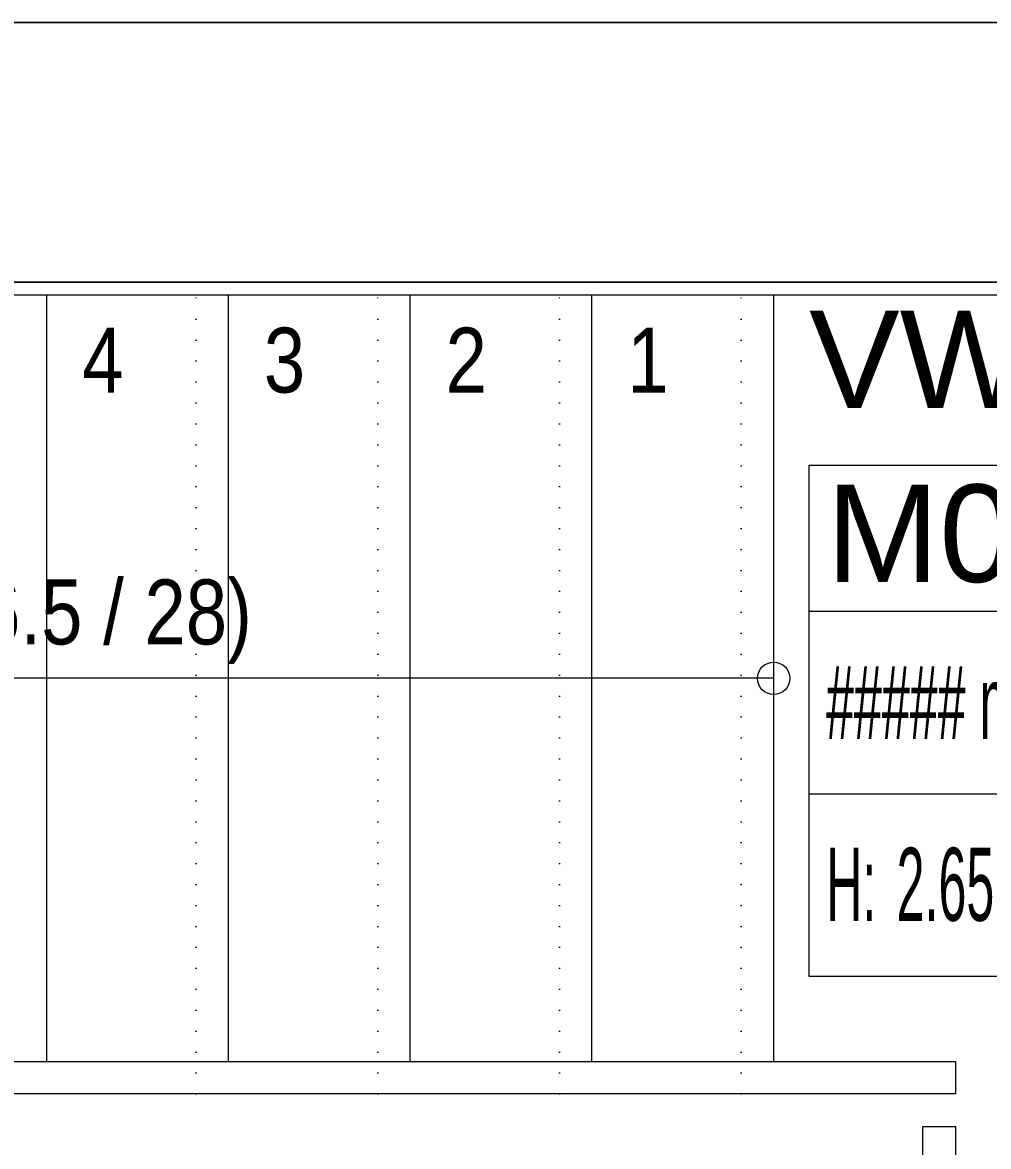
# Model space of a CAD drawing. Extents: x -1073 to 35213, y -1180 to 6950.
# Drawn here: x 10102.1 to 10251, y 489.4 to 662.5 of the extents above; entities that cross this region are included whole.
import ezdxf
from ezdxf.enums import TextEntityAlignment as Align

# ---------------------------------------------------------------- set-up
doc = ezdxf.new("R2010")
doc.units = 0
doc.header["$LTSCALE"] = 25
doc.linetypes.add('DOT2', pattern=[0.125, 0, -0.125])
doc.layers.get('0').update_dxf_attribs({"color": 9, "lineweight": 9})
for name, color, linetype, lineweight in [('01', 9, 'Continuous', 9), ('14', 9, 'Continuous', 9), ('19', 9, 'Continuous', 9), ('19D', 9, 'DOT2', 9), ('21', 9, 'Continuous', 9), ('21_MAHAL', 9, 'Continuous', 9)]:
    doc.layers.add(name, color=color, linetype=linetype, lineweight=lineweight)
doc.styles.add('Arial', font='arial.ttf', dxfattribs={"height": 2.5})
doc.styles.add('MuuM_TEXT-STANDART', font='ARIALN.TTF')

# ---------------------------------------------------------------- blocks, each defined once
blk = doc.blocks.new('0_arrowstairs')
blk.add_lwpolyline([(0, 0), (0, -30), (15, 0), (0, 30)], close=True)
blk = doc.blocks.new('*U543')
blk.add_lwpolyline([(0, 0), (0, 504)])
blk.add_circle((0, 0), 5)
at = {"rotation": 90}
blk.add_blockref('0_arrowstairs', (0, 504), dxfattribs=at)
blk = doc.blocks.new('merd.1.mekanik')
at = {"layer": '19', "linetype": 'Continuous'}
for points in [[(9383.97, 502.5), (9383.97, 620.5)], [(9411.97, 502.5), (9411.97, 620.5)], [(9439.97, 502.5), (9439.97, 620.5)], [(9467.97, 502.5), (9467.97, 620.5)], [(9495.97, 502.5), (9495.97, 620.5)], [(9324.71, 497.5), (9243.97, 497.5), (9243.97, 477.5), (9243.97, 477.5), (9518.97, 477.5), (9518.97, 492.5), (9523.97, 492.5), (9523.97, 472.5), (9518.97, 472.5), (9238.97, 472.5), (9238.97, 472.5), (9238.97, 502.5), (9322.38, 502.5)]]:
    blk.add_lwpolyline(points, dxfattribs=at)
at = {"layer": '19'}
blk.add_lwpolyline([(9327.97, 502.5), (9523.97, 502.5), (9523.97, 502.5), (9523.97, 497.5), (9523.97, 497.5), (9330.3, 497.5)], dxfattribs=at)
at = {"layer": '19D'}
for points in [[(9406.97, 497.5), (9406.97, 620.5)], [(9434.97, 497.5), (9434.97, 620.5)], [(9462.97, 497.5), (9462.97, 620.5)], [(9490.97, 497.5), (9490.97, 620.5)]]:
    blk.add_lwpolyline(points, dxfattribs=at)
at = {"layer": '19', "xscale": 0.5, "yscale": 0.5, "zscale": 0.5, "rotation": 90}
blk.add_blockref('*U543', (9495.97, 561.5), dxfattribs=at)
at = {"layer": '21', "style": 'MuuM_TEXT-STANDART'}
for s, p in [('4', (9395.78, 615.5)), ('3', (9423.78, 615.5)), ('2', (9451.78, 615.5)), ('1', (9479.78, 615.5)), ('M01 (18x16.5 / 28)', (9415.56, 576.72))]:
    blk.add_text(s, height=10, dxfattribs=at).set_placement(p, align=Align.TOP_RIGHT)
blk = doc.blocks.new('0_roomno2')
blk.add_lwpolyline([(19.375, -10.5), (0, -10.5), (0, 0), (19.375, 0)], close=True)
for points in [[(0, -3), (19.375, -3)], [(8.125, -3), (8.125, -10.5)], [(11.875, -3), (11.875, -10.5)], [(15.625, -3), (15.625, -10.5)], [(0, -6.75), (8.125, -6.75)]]:
    blk.add_lwpolyline(points)
at = {"style": 'MuuM_TEXT-STANDART', "width": 0.6}
blk.add_text('H:', height=1.5, dxfattribs=at).set_placement((0.35, -8.608), align=Align.MIDDLE_LEFT)
at = {"style": 'Arial'}
blk.add_attdef('ODANO', (0, 1.17), '', height=2, dxfattribs=at)
blk.add_attdef('MEKANADI', text='', height=2, dxfattribs=at).set_placement((0.35, -3), align=Align.BOTTOM_LEFT)
at = {"style": 'MuuM_TEXT-STANDART', "width": 0.6}
for tag, p in [('YER01', (10, -4.5)), ('TAVAN01', (13.75, -4.5)), ('DUVAR01', (17.5, -4.5)), ('YER02', (10, -6.75)), ('TAVAN02', (13.75, -6.75)), ('DUVAR02', (17.5, -6.75)), ('YER03', (10, -9)), ('TAVAN03', (13.75, -9)), ('DUVAR03', (17.5, -9))]:
    blk.add_attdef(tag, text='', height=1.5, dxfattribs=at).set_placement(p, align=Align.MIDDLE_CENTER)
for tag, p in [('M2', (0.35, -4.875)), ('TEMIZTAVANYUKSEKLIGI', (1.8, -8.608))]:
    blk.add_attdef(tag, text='', height=1.5, dxfattribs=at).set_placement(p, align=Align.MIDDLE_LEFT)

msp = doc.modelspace()

# ---------------------------------------------------------------- linework, layer by layer
at = {"layer": '01'}
for points in [[(10395.84, 352.5), (10395.84, 312.5), (9795.84, 312.5), (9795.84, 662.5), (10395.84, 662.5), (10395.84, 622.5), (9845.84, 622.5), (9845.84, 352.5)], [(10395.84, 662.5), (9795.84, 662.5), (9795.84, 312.5), (10395.84, 312.5), (10395.84, 352.5), (9845.84, 352.5), (9845.84, 622.5), (10395.84, 622.5)]]:
    msp.add_lwpolyline(points, close=True, dxfattribs=at)
at = {"layer": '14'}
msp.add_lwpolyline([(10537.84, 740.5), (10397.84, 740.5), (10397.84, 490.5), (10378.84, 490.5), (10378.84, 620.5), (10378.84, 620.5), (10378.84, 620.5), (9847.84, 620.5), (9847.84, 354.5), (10378.84, 354.5), (10378.84, 354.5), (10378.84, 354.5), (10378.84, 384.5), (10397.84, 384.5), (10397.84, 334.5), (10593.84, 334.5)], dxfattribs=at)

# ---------------------------------------------------------------- block references
msp.add_blockref('merd.1.mekanik', (721.87, 0))
at = {"layer": '21_MAHAL'}
ref = msp.add_blockref('0_roomno2', (10223.29, 594.34), dxfattribs=dict(at, xscale=7.5, yscale=7.5, zscale=7.5))
ref.add_attrib('ODANO', 'VW-M1-05', (10223.29, 603.11), dxfattribs={"layer": '0', "height": 15, "style": 'Arial'})
ref.add_attrib('MEKANADI', 'M01 Y. MERD.', dxfattribs={"layer": '0', "height": 15, "style": 'Arial'}).set_placement((10225.91, 571.84), align=Align.BOTTOM_LEFT)
ref.add_attrib('M2', '##### m2', dxfattribs={"layer": '0', "height": 11.25, "style": 'MuuM_TEXT-STANDART', "width": 0.6}).set_placement((10225.91, 557.77), align=Align.MIDDLE_LEFT)
ref.add_attrib('TEMIZTAVANYUKSEKLIGI', '2.65 m', dxfattribs={"layer": '0', "height": 11.25, "style": 'MuuM_TEXT-STANDART', "width": 0.6}).set_placement((10236.79, 529.78), align=Align.MIDDLE_LEFT)
ref.add_attrib('YER01', 'Y03', dxfattribs={"layer": '0', "height": 11.25, "style": 'MuuM_TEXT-STANDART', "width": 0.6}).set_placement((10298.29, 560.59), align=Align.MIDDLE_CENTER)
ref.add_attrib('TAVAN01', 'T09', dxfattribs={"layer": '0', "height": 11.25, "style": 'MuuM_TEXT-STANDART', "width": 0.6}).set_placement((10326.41, 560.59), align=Align.MIDDLE_CENTER)
ref.add_attrib('DUVAR01', 'D07A', dxfattribs={"layer": '0', "height": 11.25, "style": 'MuuM_TEXT-STANDART', "width": 0.6}).set_placement((10354.54, 560.59), align=Align.MIDDLE_CENTER)
ref.add_attrib('YER02', 'Y04', dxfattribs={"layer": '0', "height": 11.25, "style": 'MuuM_TEXT-STANDART', "width": 0.6}).set_placement((10298.29, 543.71), align=Align.MIDDLE_CENTER)

doc.saveas('drawing.dxf')
